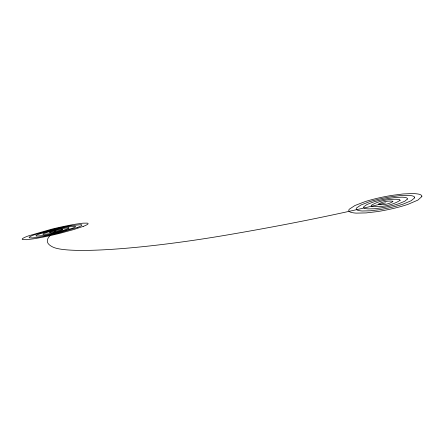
<?xml version="1.0" encoding="UTF-8"?>
<svg xmlns="http://www.w3.org/2000/svg" width="444" height="444" viewBox="0 0 444 444"><rect width="100%" height="100%" fill="white"/><g stroke="black" fill="none" stroke-linecap="round" stroke-linejoin="round"><path stroke-width="0.67" d="M385.631 202.88A293.279 29.126 -9.3 0 1 223.709 235.559A163.703 19.114 -9.2 0 1 53.308 247.253A357.531 38.756 -7.8 0 1 56.055 231.069M68.814 227.822L68.809 228.338C60.584 231.563 51.759 233.855 42.935 234.404L43.112 233.838C51.304 230.68 60.045 228.427 68.814 227.822M62.476 229.437L61.488 230.136L56.976 231.463L49.539 232.723L50.622 232.001L55.145 230.68L62.476 229.437M421.8 196.631L417.837 200.127L408.141 204.268A64.613 8.314 -7.8 0 1 395.438 207.953A44.988 5.877 -7.6 0 1 377.983 211.516L366.106 212.915L356.094 213.126A43.717 5.733 -7.4 0 1 349.545 211.671A69.48 8.991 -7.2 0 1 349.373 209.146L354.967 205.5L365.118 201.615A68.465 8.68 -7.2 0 1 376.923 198.374A42.152 5.256 -7.4 0 1 391.458 195.465L402.969 193.973L412.52 193.551A41.015 5.106 -7.6 0 1 419.991 194.511A63.708 8.042 -7.8 0 1 421.8 196.631M414.574 197.88L411.266 200.688L403.463 203.979A51.898 6.666 -7.7 0 1 393.378 206.887A35.958 4.673 -7.6 0 1 379.598 209.696L370.202 210.806L362.232 210.994A34.726 4.529 -7.4 0 1 356.904 209.873A54.995 7.098 -7.2 0 1 356.632 207.892L360.983 204.989L369.075 201.859A54.357 6.899 -7.2 0 1 378.582 199.234A33.733 4.224 -7.4 0 1 390.348 196.875L399.656 195.671L407.337 195.349A33 4.129 -7.6 0 1 413.247 196.154A51.315 6.488 -7.7 0 1 414.574 197.88M407.342 199.128L404.762 201.243L398.879 203.696A39.1 5.012 -7.7 0 1 391.369 205.85A26.951 3.485 -7.6 0 1 381.163 207.92L374.203 208.752L368.248 208.908A25.863 3.352 -7.4 0 1 364.191 208.103A40.826 5.25 -7.3 0 1 363.886 206.638L367.055 204.468L373.099 202.109A40.476 5.145 -7.3 0 1 380.286 200.116A25.308 3.186 -7.4 0 1 389.21 198.324L396.27 197.413L402.059 197.18A24.892 3.13 -7.6 0 1 406.443 197.808A38.767 4.912 -7.7 0 1 407.342 199.128M400.111 200.377C391.836 205.511 381.069 207.487 371.412 206.343L371.14 205.383C379.476 200.477 389.96 198.535 399.572 199.484L400.111 200.377M392.873 201.626C388.722 204.168 383.377 205.15 378.554 204.601L378.388 204.129C382.55 201.654 387.823 200.677 392.635 201.171L392.873 201.626M83.195 226.407L73.665 229.565L60.795 233.089A47.447 4.662 -10.6 0 1 48.035 236.069A32.695 3.275 -10.6 0 1 33.955 238.778L26.629 239.688L22.544 239.588A31.213 3.197 -10.5 0 1 23.343 238.067A48.901 5.056 -10.4 0 1 28.866 235.742L51.632 229.182A48.246 4.94 -10.3 0 1 63.398 226.49A30.17 3.019 -10.3 0 1 75.402 224.203L83 223.177L87.313 223.121A29.82 2.925 -10.4 0 1 87.596 224.32A46.809 4.562 -10.5 0 1 83.195 226.407M77.772 227.339L59.818 232.673A37.99 3.746 -10.6 0 1 49.7 235.031A26.096 2.614 -10.6 0 1 38.55 237.174L32.728 237.901L29.437 237.834A24.847 2.531 -10.5 0 1 29.987 236.646A38.917 3.996 -10.4 0 1 34.31 234.804L52.492 229.548A38.5 3.924 -10.3 0 1 61.977 227.372A24.181 2.42 -10.4 0 1 71.673 225.524L81.23 224.67A23.959 2.359 -10.4 0 1 81.38 225.646A37.579 3.68 -10.5 0 1 77.772 227.339M72.344 228.272L58.858 232.262A28.521 2.825 -10.6 0 1 51.332 234.016A19.53 1.954 -10.5 0 1 43.057 235.603L36.236 236.108A18.543 1.881 -10.5 0 1 36.575 235.237A29.043 2.964 -10.4 0 1 39.749 233.871L53.363 229.92A28.805 2.925 -10.4 0 1 60.534 228.272A18.171 1.82 -10.4 0 1 67.877 226.873L75.064 226.235A18.043 1.787 -10.4 0 1 75.114 226.989A28.288 2.786 -10.5 0 1 72.344 228.272"/></g></svg>
